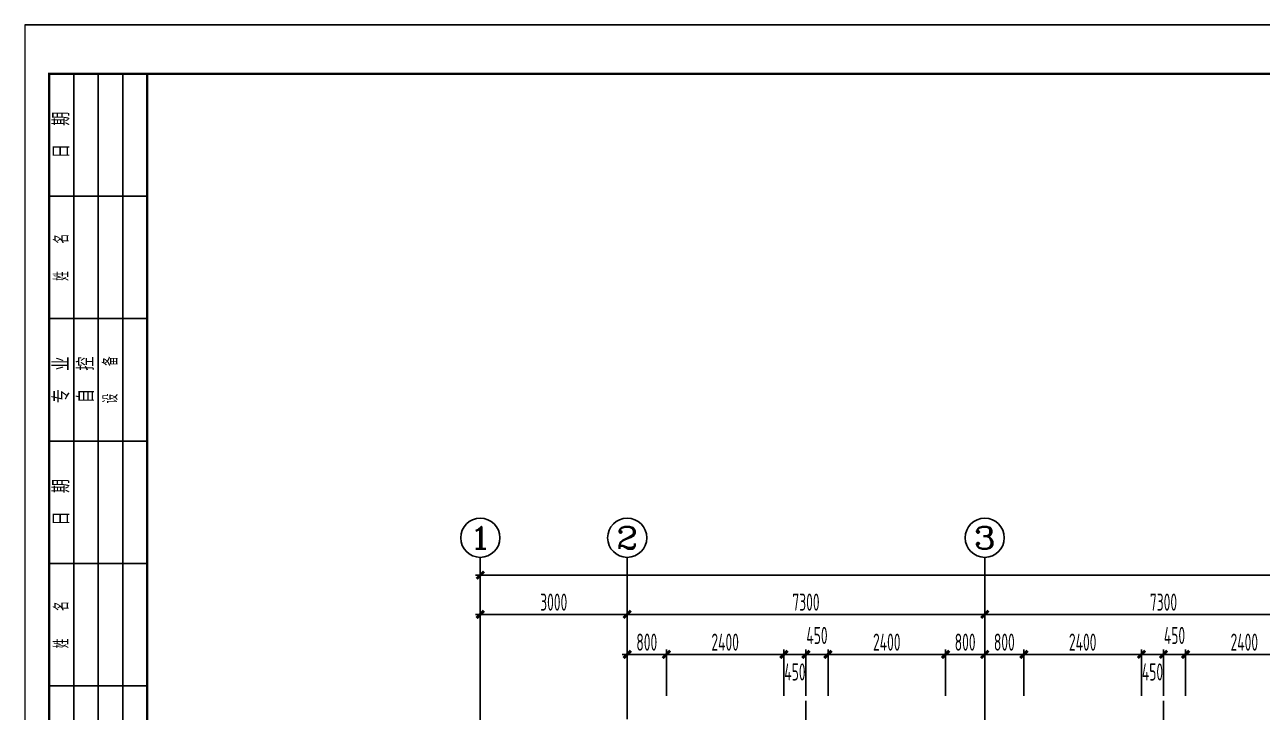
# Model space of a CAD drawing. Extents: x -472319 to -112444, y -516749 to -5704.
# Drawn here: x -311995 to -286728, y -229647 to -215611 of the extents above; entities that cross this region are included whole.
import ezdxf
from ezdxf.enums import TextEntityAlignment as Align

# ---------------------------------------------------------------- set-up
doc = ezdxf.new("R2010")
doc.units = 0
doc.header["$LTSCALE"] = 100
doc.header["$MEASUREMENT"] = 0
doc.linetypes.add('CENTER', pattern=[2, 1.25, -0.25, 0.25, -0.25])
doc.linetypes.add('DOTE', pattern=[2.42, 2, -0.2, 0.02, -0.2])
for name, color, linetype in [('1301', 24, 'Continuous'), ('AXIS', 3, 'Continuous'), ('AXIS_TEXT', 7, 'Continuous'), ('DOTE', 1, 'CENTER'), ('FRAME', 3, 'Continuous'), ('填充', 8, 'Continuous')]:
    doc.layers.add(name, color=color, linetype=linetype)
doc.styles.add('_TCH_AXIS', font='COMPLEX', dxfattribs={"bigfont": 'GBCBIG'})
doc.styles.add('COMPLEX', font='COMPLEX')
doc.styles.add('dxfs', font='txt.shx', dxfattribs={"width": 0.7, "bigfont": 'dxfs.shx'})
doc.styles.add('HZ', font='tssdeng.shx', dxfattribs={"width": 0.6, "height": 350, "bigfont": 'a.shx'})
doc.dimstyles.new('DIMN', dxfattribs={"dimtxt": 350, "dimasz": 150, "dimexe": 100, "dimexo": 100, "dimgap": 75, "dimtad": 1, "dimdec": 0, "dimzin": 0, "dimdsep": 46, "dimtxsty": 'HZ', "dimblk": 'ARCHTICK', "dimcen": 0.09, "dimdle": 100, "dimclrd": 3, "dimclre": 3, "dimclrt": 7, "dimazin": 2, "dimtfac": 1, "dimtdec": 0, "dimtmove": 2, "dimatfit": 3, "dimldrblk": 'ARCHTICK', "dimfxl": 1, "dimtolj": 1, "dimtzin": 0, "dimarcsym": 0})

# ---------------------------------------------------------------- blocks, each defined once
blk = doc.blocks.new('_ArchTick')
at = {"color": 0, "linetype": 'ByBlock', "const_width": 0.4}
blk.add_lwpolyline([(-0.5, -0.5), (0.5, 0.5)], dxfattribs=at)
blk = doc.blocks.new('*D1040')
at = {"layer": 'AXIS', "color": 3, "lineweight": -2, "transparency": 16777216}
for p, q in [((-302794, -227649), (-299594, -227649)), ((-302694, -229315), (-302694, -227549)), ((-299694, -229315), (-299694, -227549))]:
    blk.add_line(p, q, dxfattribs=at)
at = {"layer": 'Defpoints', "color": 0, "transparency": 16777216}
for p in [(-299694, -227649), (-302694, -229415), (-299694, -229415)]:
    blk.add_point(p, dxfattribs=at)
at = {"layer": 'AXIS', "color": 3, "lineweight": -2, "transparency": 16777216, "xscale": 150, "yscale": 150, "zscale": 150, "rotation": 180}
blk.add_blockref('_ArchTick', (-302694, -227649), dxfattribs=at)
at = {"layer": 'AXIS', "color": 3, "lineweight": -2, "transparency": 16777216, "xscale": 150, "yscale": 150, "zscale": 150}
blk.add_blockref('_ArchTick', (-299694, -227649), dxfattribs=at)
at = {"layer": 'AXIS', "color": 7, "transparency": 16777216, "insert": (-301194, -227399), "char_height": 350, "attachment_point": 5, "style": 'HZ'}
blk.add_mtext('\\A1;3000', dxfattribs=at)
blk = doc.blocks.new('*D1041')
at = {"layer": 'AXIS', "color": 3, "lineweight": -2, "transparency": 16777216}
for p, q in [((-299794, -227649), (-292294, -227649)), ((-299694, -229315), (-299694, -227549)), ((-292394, -229315), (-292394, -227549))]:
    blk.add_line(p, q, dxfattribs=at)
at = {"layer": 'Defpoints', "color": 0, "transparency": 16777216}
for p in [(-292394, -227649), (-299694, -229415), (-292394, -229415)]:
    blk.add_point(p, dxfattribs=at)
at = {"layer": 'AXIS', "color": 3, "lineweight": -2, "transparency": 16777216, "xscale": 150, "yscale": 150, "zscale": 150, "rotation": 180}
blk.add_blockref('_ArchTick', (-299694, -227649), dxfattribs=at)
at = {"layer": 'AXIS', "color": 3, "lineweight": -2, "transparency": 16777216, "xscale": 150, "yscale": 150, "zscale": 150}
blk.add_blockref('_ArchTick', (-292394, -227649), dxfattribs=at)
at = {"layer": 'AXIS', "color": 7, "transparency": 16777216, "insert": (-296044, -227399), "char_height": 350, "attachment_point": 5, "style": 'HZ'}
blk.add_mtext('\\A1;7300', dxfattribs=at)
blk = doc.blocks.new('*D1042')
at = {"layer": 'AXIS', "color": 3, "lineweight": -2, "transparency": 16777216}
for p, q in [((-292494, -227649), (-284994, -227649)), ((-292394, -229315), (-292394, -227549)), ((-285094, -229315), (-285094, -227549))]:
    blk.add_line(p, q, dxfattribs=at)
at = {"layer": 'Defpoints', "color": 0, "transparency": 16777216}
for p in [(-285094, -227649), (-292394, -229415), (-285094, -229415)]:
    blk.add_point(p, dxfattribs=at)
at = {"layer": 'AXIS', "color": 3, "lineweight": -2, "transparency": 16777216, "xscale": 150, "yscale": 150, "zscale": 150, "rotation": 180}
blk.add_blockref('_ArchTick', (-292394, -227649), dxfattribs=at)
at = {"layer": 'AXIS', "color": 3, "lineweight": -2, "transparency": 16777216, "xscale": 150, "yscale": 150, "zscale": 150}
blk.add_blockref('_ArchTick', (-285094, -227649), dxfattribs=at)
at = {"layer": 'AXIS', "color": 7, "transparency": 16777216, "insert": (-288744, -227399), "char_height": 350, "attachment_point": 5, "style": 'HZ'}
blk.add_mtext('\\A1;7300', dxfattribs=at)
blk = doc.blocks.new('*D1050')
at = {"layer": 'AXIS', "color": 3, "lineweight": -2, "transparency": 16777216}
for p, q in [((-302794, -226849), (-242794, -226849)), ((-302694, -229315), (-302694, -226749)), ((-242894, -229315), (-242894, -226749))]:
    blk.add_line(p, q, dxfattribs=at)
at = {"layer": 'Defpoints', "color": 0, "transparency": 16777216}
for p in [(-242894, -226849), (-302694, -229415), (-242894, -229415)]:
    blk.add_point(p, dxfattribs=at)
at = {"layer": 'AXIS', "color": 3, "lineweight": -2, "transparency": 16777216, "xscale": 150, "yscale": 150, "zscale": 150, "rotation": 180}
blk.add_blockref('_ArchTick', (-302694, -226849), dxfattribs=at)
at = {"layer": 'AXIS', "color": 3, "lineweight": -2, "transparency": 16777216, "xscale": 150, "yscale": 150, "zscale": 150}
blk.add_blockref('_ArchTick', (-242894, -226849), dxfattribs=at)
at = {"layer": 'AXIS', "color": 7, "transparency": 16777216, "insert": (-272794, -226599), "char_height": 350, "attachment_point": 5, "style": 'HZ'}
blk.add_mtext('\\A1;59800', dxfattribs=at)
blk = doc.blocks.new('_AXISO')
blk.add_circle((0, 0), 0.5)
at = {"layer": 'AXIS_TEXT', "style": 'COMPLEX', "width": 1.041667}
blk.add_attdef('A', text='', height=0.56, dxfattribs=at).set_placement((-0.25, -0.28), (0.25, -0.28), align=Align.FIT)
blk = doc.blocks.new('A$C20674F94')
at = {"layer": 'FRAME', "lineweight": 18}
blk.add_line((0, 59400), (0, 0), dxfattribs=at)
at = {"layer": 'FRAME'}
for p, q in [((84100, 59400), (0, 59400)), ((2500, 58400), (2500, 1000)), ((83100, 58400), (2500, 58400))]:
    blk.add_line(p, q, dxfattribs=at)
at = {"layer": 'FRAME', "const_width": 50}
for points in [[(2500, 58400), (500, 58400), (500, 35900), (2500, 35900)], [(2500, 58400), (83100, 58400), (83100, 1000), (2500, 1000), (2500, 58400)]]:
    blk.add_lwpolyline(points, dxfattribs=at)
at = {"layer": 'FRAME'}
for points in [[(1000, 35900), (1000, 58400)], [(1500, 35900), (1500, 58400)], [(2000, 35900), (2000, 58400)], [(2500, 55900), (500, 55900)], [(2500, 53400), (500, 53400)], [(2500, 50900), (500, 50900)], [(2500, 48400), (500, 48400)], [(2500, 45900), (500, 45900)]]:
    blk.add_lwpolyline(points, dxfattribs=at)
at = {"layer": 'FRAME', "char_height": 300, "attachment_point": 5, "rotation": 90, "style": 'dxfs'}
for s, insert, width in [('{\\f宋体|b0|i0|c134|p2;日\\Ftxt.shx,dxfs.shx|c134;  \\f宋体|b0|i0|c134|p2;期}', (750, 57150), 1132.5), ('姓   名', (750, 54650), 1185), ('{\\f宋体|b0|i0|c134|p2;专\\Ftxt.shx,dxfs.shx|c134;  \\f宋体|b0|i0|c134|p2;业}', (750, 52150), 1203.38), ('{\\f宋体|b0|i0|c134|p2;自\\Ftxt.shx,dxfs.shx|c134;  \\f宋体|b0|i0|c134|p2;控}', (1250, 52150), 1148.25), ('设   备', (1750, 52150), 1227), ('{\\f宋体|b0|i0|c134|p2;日\\Ftxt.shx,dxfs.shx|c134;  \\f宋体|b0|i0|c134|p2;期}', (750, 49650), 1132.5), ('姓   名', (750, 47150), 1185)]:
    blk.add_mtext(s, dxfattribs=dict(at, insert=insert, width=width))
blk = doc.blocks.new('*D1095')
at = {"layer": '1301', "color": 3, "lineweight": -2, "transparency": 16777216}
for p, q in [((-288744, -229315), (-288744, -228366)), ((-288294, -229315), (-288294, -228366)), ((-288194, -228466), (-288844, -228466))]:
    blk.add_line(p, q, dxfattribs=at)
at = {"layer": 'Defpoints', "color": 0, "transparency": 16777216}
for p in [(-288744, -228466), (-288744, -229415), (-288294, -229415)]:
    blk.add_point(p, dxfattribs=at)
at = {"layer": '1301', "color": 3, "lineweight": -2, "transparency": 16777216, "xscale": 150, "yscale": 150, "zscale": 150, "rotation": 180}
blk.add_blockref('_ArchTick', (-288744, -228466), dxfattribs=at)
at = {"layer": '1301', "color": 3, "lineweight": -2, "transparency": 16777216, "xscale": 150, "yscale": 150, "zscale": 150}
blk.add_blockref('_ArchTick', (-288294, -228466), dxfattribs=at)
at = {"layer": '1301', "color": 7, "transparency": 16777216, "insert": (-288519, -228079), "char_height": 350, "attachment_point": 5, "style": 'HZ'}
blk.add_mtext('\\A1;450', dxfattribs=at)
blk = doc.blocks.new('*D1096')
at = {"layer": '1301', "color": 3, "lineweight": -2, "transparency": 16777216}
for p, q in [((-291594, -229315), (-291594, -228366)), ((-289194, -229315), (-289194, -228366)), ((-291694, -228466), (-289094, -228466))]:
    blk.add_line(p, q, dxfattribs=at)
at = {"layer": 'Defpoints', "color": 0, "transparency": 16777216}
for p in [(-289194, -228466), (-291594, -229415), (-289194, -229415)]:
    blk.add_point(p, dxfattribs=at)
at = {"layer": '1301', "color": 3, "lineweight": -2, "transparency": 16777216, "xscale": 150, "yscale": 150, "zscale": 150, "rotation": 180}
blk.add_blockref('_ArchTick', (-291594, -228466), dxfattribs=at)
at = {"layer": '1301', "color": 3, "lineweight": -2, "transparency": 16777216, "xscale": 150, "yscale": 150, "zscale": 150}
blk.add_blockref('_ArchTick', (-289194, -228466), dxfattribs=at)
at = {"layer": '1301', "color": 7, "transparency": 16777216, "insert": (-290394, -228216), "char_height": 350, "attachment_point": 5, "style": 'HZ'}
blk.add_mtext('\\A1;2400', dxfattribs=at)
blk = doc.blocks.new('*D1097')
at = {"layer": '1301', "color": 3, "lineweight": -2, "transparency": 16777216}
for p, q in [((-292394, -229315), (-292394, -228366)), ((-291594, -229315), (-291594, -228366)), ((-292494, -228466), (-291494, -228466))]:
    blk.add_line(p, q, dxfattribs=at)
at = {"layer": 'Defpoints', "color": 0, "transparency": 16777216}
for p in [(-291594, -228466), (-292394, -229415), (-291594, -229415)]:
    blk.add_point(p, dxfattribs=at)
at = {"layer": '1301', "color": 3, "lineweight": -2, "transparency": 16777216, "xscale": 150, "yscale": 150, "zscale": 150, "rotation": 180}
blk.add_blockref('_ArchTick', (-292394, -228466), dxfattribs=at)
at = {"layer": '1301', "color": 3, "lineweight": -2, "transparency": 16777216, "xscale": 150, "yscale": 150, "zscale": 150}
blk.add_blockref('_ArchTick', (-291594, -228466), dxfattribs=at)
at = {"layer": '1301', "color": 7, "transparency": 16777216, "insert": (-291994, -228216), "char_height": 350, "attachment_point": 5, "style": 'HZ'}
blk.add_mtext('\\A1;800', dxfattribs=at)
blk = doc.blocks.new('*D1098')
at = {"layer": '1301', "color": 3, "lineweight": -2, "transparency": 16777216}
for p, q in [((-289194, -229315), (-289194, -228366)), ((-288744, -229315), (-288744, -228366)), ((-289294, -228466), (-288644, -228466))]:
    blk.add_line(p, q, dxfattribs=at)
at = {"layer": 'Defpoints', "color": 0, "transparency": 16777216}
for p in [(-288744, -228466), (-289194, -229415), (-288744, -229415)]:
    blk.add_point(p, dxfattribs=at)
at = {"layer": '1301', "color": 3, "lineweight": -2, "transparency": 16777216, "xscale": 150, "yscale": 150, "zscale": 150, "rotation": 180}
blk.add_blockref('_ArchTick', (-289194, -228466), dxfattribs=at)
at = {"layer": '1301', "color": 3, "lineweight": -2, "transparency": 16777216, "xscale": 150, "yscale": 150, "zscale": 150}
blk.add_blockref('_ArchTick', (-288744, -228466), dxfattribs=at)
at = {"layer": '1301', "color": 7, "transparency": 16777216, "insert": (-288969, -228824), "char_height": 350, "attachment_point": 5, "style": 'HZ'}
blk.add_mtext('\\A1;450', dxfattribs=at)
blk = doc.blocks.new('*D1099')
at = {"layer": '1301', "color": 3, "lineweight": -2, "transparency": 16777216}
for p, q in [((-293194, -229315), (-293194, -228366)), ((-292394, -229315), (-292394, -228366)), ((-292294, -228466), (-293294, -228466))]:
    blk.add_line(p, q, dxfattribs=at)
at = {"layer": 'Defpoints', "color": 0, "transparency": 16777216}
for p in [(-293194, -228466), (-293194, -229415), (-292394, -229415)]:
    blk.add_point(p, dxfattribs=at)
at = {"layer": '1301', "color": 3, "lineweight": -2, "transparency": 16777216, "xscale": 150, "yscale": 150, "zscale": 150, "rotation": 180}
blk.add_blockref('_ArchTick', (-293194, -228466), dxfattribs=at)
at = {"layer": '1301', "color": 3, "lineweight": -2, "transparency": 16777216, "xscale": 150, "yscale": 150, "zscale": 150}
blk.add_blockref('_ArchTick', (-292394, -228466), dxfattribs=at)
at = {"layer": '1301', "color": 7, "transparency": 16777216, "insert": (-292794, -228216), "char_height": 350, "attachment_point": 5, "style": 'HZ'}
blk.add_mtext('\\A1;800', dxfattribs=at)
blk = doc.blocks.new('*D1100')
at = {"layer": '1301', "color": 3, "lineweight": -2, "transparency": 16777216}
for p, q in [((-296044, -229315), (-296044, -228366)), ((-295594, -229315), (-295594, -228366)), ((-295494, -228466), (-296144, -228466))]:
    blk.add_line(p, q, dxfattribs=at)
at = {"layer": 'Defpoints', "color": 0, "transparency": 16777216}
for p in [(-296044, -228466), (-296044, -229415), (-295594, -229415)]:
    blk.add_point(p, dxfattribs=at)
at = {"layer": '1301', "color": 3, "lineweight": -2, "transparency": 16777216, "xscale": 150, "yscale": 150, "zscale": 150, "rotation": 180}
blk.add_blockref('_ArchTick', (-296044, -228466), dxfattribs=at)
at = {"layer": '1301', "color": 3, "lineweight": -2, "transparency": 16777216, "xscale": 150, "yscale": 150, "zscale": 150}
blk.add_blockref('_ArchTick', (-295594, -228466), dxfattribs=at)
at = {"layer": '1301', "color": 7, "transparency": 16777216, "insert": (-295819, -228079), "char_height": 350, "attachment_point": 5, "style": 'HZ'}
blk.add_mtext('\\A1;450', dxfattribs=at)
blk = doc.blocks.new('*D1101')
at = {"layer": '1301', "color": 3, "lineweight": -2, "transparency": 16777216}
for p, q in [((-298894, -229315), (-298894, -228366)), ((-296494, -229315), (-296494, -228366)), ((-298994, -228466), (-296394, -228466))]:
    blk.add_line(p, q, dxfattribs=at)
at = {"layer": 'Defpoints', "color": 0, "transparency": 16777216}
for p in [(-296494, -228466), (-298894, -229415), (-296494, -229415)]:
    blk.add_point(p, dxfattribs=at)
at = {"layer": '1301', "color": 3, "lineweight": -2, "transparency": 16777216, "xscale": 150, "yscale": 150, "zscale": 150, "rotation": 180}
blk.add_blockref('_ArchTick', (-298894, -228466), dxfattribs=at)
at = {"layer": '1301', "color": 3, "lineweight": -2, "transparency": 16777216, "xscale": 150, "yscale": 150, "zscale": 150}
blk.add_blockref('_ArchTick', (-296494, -228466), dxfattribs=at)
at = {"layer": '1301', "color": 7, "transparency": 16777216, "insert": (-297694, -228216), "char_height": 350, "attachment_point": 5, "style": 'HZ'}
blk.add_mtext('\\A1;2400', dxfattribs=at)
blk = doc.blocks.new('*D1102')
at = {"layer": '1301', "color": 3, "lineweight": -2, "transparency": 16777216}
for p, q in [((-299694, -229315), (-299694, -228366)), ((-298894, -229315), (-298894, -228366)), ((-299794, -228466), (-298794, -228466))]:
    blk.add_line(p, q, dxfattribs=at)
at = {"layer": 'Defpoints', "color": 0, "transparency": 16777216}
for p in [(-298894, -228466), (-299694, -229415), (-298894, -229415)]:
    blk.add_point(p, dxfattribs=at)
at = {"layer": '1301', "color": 3, "lineweight": -2, "transparency": 16777216, "xscale": 150, "yscale": 150, "zscale": 150, "rotation": 180}
blk.add_blockref('_ArchTick', (-299694, -228466), dxfattribs=at)
at = {"layer": '1301', "color": 3, "lineweight": -2, "transparency": 16777216, "xscale": 150, "yscale": 150, "zscale": 150}
blk.add_blockref('_ArchTick', (-298894, -228466), dxfattribs=at)
at = {"layer": '1301', "color": 7, "transparency": 16777216, "insert": (-299294, -228216), "char_height": 350, "attachment_point": 5, "style": 'HZ'}
blk.add_mtext('\\A1;800', dxfattribs=at)
blk = doc.blocks.new('*D1103')
at = {"layer": '1301', "color": 3, "lineweight": -2, "transparency": 16777216}
for p, q in [((-296494, -229315), (-296494, -228366)), ((-296044, -229315), (-296044, -228366)), ((-296594, -228466), (-295944, -228466))]:
    blk.add_line(p, q, dxfattribs=at)
at = {"layer": 'Defpoints', "color": 0, "transparency": 16777216}
for p in [(-296044, -228466), (-296494, -229415), (-296044, -229415)]:
    blk.add_point(p, dxfattribs=at)
at = {"layer": '1301', "color": 3, "lineweight": -2, "transparency": 16777216, "xscale": 150, "yscale": 150, "zscale": 150, "rotation": 180}
blk.add_blockref('_ArchTick', (-296494, -228466), dxfattribs=at)
at = {"layer": '1301', "color": 3, "lineweight": -2, "transparency": 16777216, "xscale": 150, "yscale": 150, "zscale": 150}
blk.add_blockref('_ArchTick', (-296044, -228466), dxfattribs=at)
at = {"layer": '1301', "color": 7, "transparency": 16777216, "insert": (-296269, -228824), "char_height": 350, "attachment_point": 5, "style": 'HZ'}
blk.add_mtext('\\A1;450', dxfattribs=at)
blk = doc.blocks.new('*D1257')
at = {"layer": '1301', "color": 3, "lineweight": -2, "transparency": 16777216}
for p, q in [((-295594, -229315), (-295594, -228366)), ((-293194, -229315), (-293194, -228366)), ((-295694, -228466), (-293094, -228466))]:
    blk.add_line(p, q, dxfattribs=at)
at = {"layer": 'Defpoints', "color": 0, "transparency": 16777216}
for p in [(-293194, -228466), (-295594, -229415), (-293194, -229415)]:
    blk.add_point(p, dxfattribs=at)
at = {"layer": '1301', "color": 3, "lineweight": -2, "transparency": 16777216, "xscale": 150, "yscale": 150, "zscale": 150, "rotation": 180}
blk.add_blockref('_ArchTick', (-295594, -228466), dxfattribs=at)
at = {"layer": '1301', "color": 3, "lineweight": -2, "transparency": 16777216, "xscale": 150, "yscale": 150, "zscale": 150}
blk.add_blockref('_ArchTick', (-293194, -228466), dxfattribs=at)
at = {"layer": '1301', "color": 7, "transparency": 16777216, "insert": (-294394, -228216), "char_height": 350, "attachment_point": 5, "style": 'HZ'}
blk.add_mtext('\\A1;2400', dxfattribs=at)
blk = doc.blocks.new('*D1258')
at = {"layer": '1301', "color": 3, "lineweight": -2, "transparency": 16777216}
for p, q in [((-288294, -229315), (-288294, -228366)), ((-285894, -229315), (-285894, -228366)), ((-288394, -228466), (-285794, -228466))]:
    blk.add_line(p, q, dxfattribs=at)
at = {"layer": 'Defpoints', "color": 0, "transparency": 16777216}
for p in [(-285894, -228466), (-288294, -229415), (-285894, -229415)]:
    blk.add_point(p, dxfattribs=at)
at = {"layer": '1301', "color": 3, "lineweight": -2, "transparency": 16777216, "xscale": 150, "yscale": 150, "zscale": 150, "rotation": 180}
blk.add_blockref('_ArchTick', (-288294, -228466), dxfattribs=at)
at = {"layer": '1301', "color": 3, "lineweight": -2, "transparency": 16777216, "xscale": 150, "yscale": 150, "zscale": 150}
blk.add_blockref('_ArchTick', (-285894, -228466), dxfattribs=at)
at = {"layer": '1301', "color": 7, "transparency": 16777216, "insert": (-287094, -228216), "char_height": 350, "attachment_point": 5, "style": 'HZ'}
blk.add_mtext('\\A1;2400', dxfattribs=at)

msp = doc.modelspace()

# ---------------------------------------------------------------- linework, layer by layer
at = {"layer": 'AXIS'}
for p, q in [((-302693.829, -229415.242), (-302693.829, -226484.447)), ((-299693.829, -229415.242), (-299693.829, -226484.447)), ((-292393.829, -229415.242), (-292393.829, -226484.447))]:
    msp.add_line(p, q, dxfattribs=at)
at = {"layer": 'DOTE', "linetype": 'DOTE', "ltscale": 10}
for p, q in [((-302693.829, -229415.242), (-302693.829, -251565.282)), ((-299693.829, -251565.282), (-299693.829, -229415.242)), ((-296043.829, -229415.242), (-296043.829, -251565.282)), ((-292393.829, -229415.242), (-292393.829, -251565.282)), ((-288743.829, -229415.242), (-288743.829, -251565.282))]:
    msp.add_line(p, q, dxfattribs=at)

# ---------------------------------------------------------------- block references
at = {"layer": 'AXIS'}
ref = msp.add_blockref('_AXISO', (-302693.829, -226084.447), dxfattribs=dict(at, xscale=800, yscale=800, zscale=800))
ref.add_attrib('A', '1', dxfattribs={"layer": 'AXIS_TEXT', "height": 452.548, "style": '_TCH_AXIS', "width": 2.333333}).set_placement((-302920.103, -226310.721), (-302467.554, -226310.721), align=Align.FIT)
ref = msp.add_blockref('_AXISO', (-299693.829, -226084.447), dxfattribs=dict(at, xscale=800, yscale=800, zscale=800))
ref.add_attrib('A', '2', dxfattribs={"layer": 'AXIS_TEXT', "height": 452.548, "style": '_TCH_AXIS', "width": 1.5}).set_placement((-299920.103, -226310.721), (-299467.554, -226310.721), align=Align.FIT)
ref = msp.add_blockref('_AXISO', (-292393.829, -226084.447), dxfattribs=dict(at, xscale=800, yscale=800, zscale=800))
ref.add_attrib('A', '3', dxfattribs={"layer": 'AXIS_TEXT', "height": 452.548, "style": '_TCH_AXIS', "width": 1.5}).set_placement((-292620.103, -226310.721), (-292167.554, -226310.721), align=Align.FIT)
at = {"layer": '填充'}
msp.add_blockref('A$C20674F94', (-311995, -275010.5), dxfattribs=at)

# ---------------------------------------------------------------- dimensions: what is measured, and where the dimension line sits
at = {"layer": '1301', "color": 7}
for base, p1, p2, picture, middle in [((-296043.829, -228466.5), (-295593.829, -229415.242), (-296043.829, -229415.242), '*D1100', (-295818.829, -228079)), ((-288743.829, -228466.5), (-288293.829, -229415.242), (-288743.829, -229415.242), '*D1095', (-288518.829, -228079)), ((-293193.829, -228466.5), (-292393.829, -229415.242), (-293193.829, -229415.242), '*D1099', (-292793.829, -228216.5))]:
    dim = msp.add_linear_dim(base=base, p1=p1, p2=p2, dimstyle='DIMN', override={"dimfxl": 100}, dxfattribs=at)
    dim.commit()
    dim.dimension.update_dxf_attribs({"geometry": picture, "text_midpoint": middle})
for base, p1, p2, picture, middle in [((-298893.829, -228466.5), (-299693.829, -229415.242), (-298893.829, -229415.242), '*D1102', (-299293.829, -228216.5)), ((-296493.829, -228466.5), (-298893.829, -229415.242), (-296493.829, -229415.242), '*D1101', (-297693.829, -228216.5)), ((-293193.829, -228466.5), (-295593.829, -229415.242), (-293193.829, -229415.242), '*D1257', (-294393.829, -228216.5)), ((-291593.829, -228466.5), (-292393.829, -229415.242), (-291593.829, -229415.242), '*D1097', (-291993.829, -228216.5)), ((-289193.829, -228466.5), (-291593.829, -229415.242), (-289193.829, -229415.242), '*D1096', (-290393.829, -228216.5)), ((-285893.829, -228466.5), (-288293.829, -229415.242), (-285893.829, -229415.242), '*D1258', (-287093.829, -228216.5))]:
    dim = msp.add_linear_dim(base=base, p1=p1, p2=p2, angle=180, dimstyle='DIMN', override={"dimfxl": 100}, dxfattribs=at)
    dim.commit()
    dim.dimension.update_dxf_attribs({"geometry": picture, "text_midpoint": middle})
for base, p1, p2, picture, middle in [((-296043.829, -228466.5), (-296493.829, -229415.242), (-296043.829, -229415.242), '*D1103', (-296268.829, -228824.5)), ((-288743.829, -228466.5), (-289193.829, -229415.242), (-288743.829, -229415.242), '*D1098', (-288968.829, -228824.5))]:
    dim = msp.add_linear_dim(base=base, p1=p1, p2=p2, angle=180, dimstyle='DIMN', override={"dimfxl": 100}, dxfattribs=at)
    dim.commit()
    dim.dimension.update_dxf_attribs({"geometry": picture, "text_midpoint": middle, "dimtype": 160})
at = {"layer": 'AXIS'}
for p1, p2, distance, picture, middle in [((-302693.829, -229415.242), (-242893.829, -229415.242), 2566.5, '*D1050', (-272793.829, -226598.742)), ((-302693.829, -229415.242), (-299693.829, -229415.242), 1766.5, '*D1040', (-301193.829, -227398.742)), ((-299693.829, -229415.242), (-292393.829, -229415.242), 1766.5, '*D1041', (-296043.829, -227398.742)), ((-292393.829, -229415.242), (-285093.829, -229415.242), 1766.5, '*D1042', (-288743.829, -227398.742))]:
    dim = msp.add_aligned_dim(p1=p1, p2=p2, distance=distance, dimstyle='DIMN', dxfattribs=at)
    dim.commit()
    dim.dimension.update_dxf_attribs({"geometry": picture, "text_midpoint": middle})

doc.saveas('drawing.dxf')
